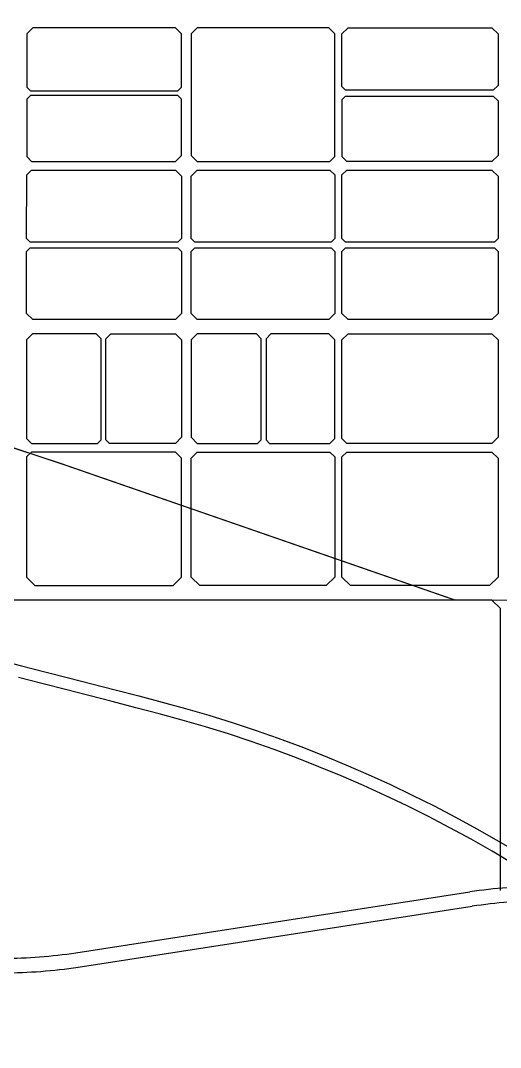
# Model space of a CAD drawing. Header units: millimetres. Extents: x 19715 to 35549, y 3563 to 14826.
# Drawn here: x 22419 to 24402, y 5469 to 9712 of the extents above; entities that cross this region are included whole.
import ezdxf

# ---------------------------------------------------------------- set-up
doc = ezdxf.new("R2010")
doc.units = ezdxf.units.MM
doc.linetypes.add('BORDER', pattern=[44.45, 12.7, -6.35, 12.7, -6.35, 0, -6.35])
doc.layers.add('0000边界', color=5, linetype='Continuous', lineweight=0)
doc.layers.add('RD-红线', color=7, linetype='Continuous')

msp = doc.modelspace()

# ---------------------------------------------------------------- linework, layer by layer
at = {"layer": '0000边界', "linetype": 'BORDER', "ltscale": 5, "const_width": 5}
msp.add_lwpolyline([(21587.2, 9725.7), (21620.2, 9694.3), (21734.5, 9643.1), (21734.5, 8162.9), (22590, 7880.1), (24215.7, 7317.2), (24497.4, 7317.2), (24689.8, 7317.2), (24759.8, 7135.6), (25150.6, 7001.5), (26117.3, 6956.9), (26275.3, 6169.5), (26470.3, 5471.5), (27485.8, 5490.6)], dxfattribs=at)
at = {"layer": 'RD-红线'}
for p, q in [((23747.4, 9657.2), (23772.4, 9682.2)), ((23747.4, 9439.2), (23747.4, 9657.2)), ((23762.4, 9424.2), (23747.4, 9439.2)), ((23762.4, 9400.2), (23747.4, 9385.2)), ((23747.4, 9385.2), (23747.4, 9150.2)), ((23747.4, 9150.2), (23767.4, 9130.2)), ((23747.4, 9074.2), (23767.4, 9094.2)), ((23747.4, 8811.7), (23747.4, 9074.2)), ((23762.4, 8796.7), (23747.4, 8811.7)), ((23747.4, 8757.7), (23762.4, 8772.7)), ((23747.4, 8502.2), (23747.4, 8757.7)), ((23772.4, 8477.2), (23747.4, 8502.2)), ((23747.4, 8392.2), (23772.4, 8417.2)), ((23747.4, 7985.2), (23747.4, 8392.2)), ((23767.4, 7965.2), (23747.4, 7985.2)), ((22443.6, 7909.2), (22443.4, 7412.2)), ((22463.6, 7929.2), (22443.6, 7909.2)), ((23059.4, 7929.2), (22463.6, 7929.2)), ((23084.4, 7904.2), (23059.4, 7929.2)), ((23084.4, 7412.2), (23084.4, 7904.2)), ((23124.4, 7904.2), (23149.4, 7929.2)), ((23124.4, 7412.2), (23124.4, 7904.2)), ((23149.4, 7929.2), (23697.4, 7929.2)), ((23697.4, 7929.2), (23717.4, 7909.2)), ((23717.4, 7909.2), (23717.4, 7412.2)), ((23747.4, 7909.2), (23767.4, 7929.2)), ((23747.4, 7412.2), (23747.4, 7909.2)), ((23767.4, 7929.2), (24367.4, 7929.2)), ((24367.4, 7929.2), (24392.4, 7904.2)), ((24392.4, 7904.2), (24392.4, 7412.2)), ((22443.4, 7412.2), (22478.4, 7377.2)), ((23084.4, 7412.2), (23049.4, 7377.2)), ((23159.4, 7377.2), (23124.4, 7412.2)), ((23682.4, 7377.2), (23717.4, 7412.2)), ((23782.4, 7377.2), (23747.4, 7412.2)), ((24392.4, 7412.2), (24357.4, 7377.2)), ((22478.4, 7377.2), (23049.4, 7377.2)), ((23682.4, 7377.2), (23159.4, 7377.2)), ((24357.4, 7377.2), (23782.4, 7377.2))]:
    msp.add_line(p, q, dxfattribs=at)
at = {"layer": 'RD-红线', "flags": 128}
for points in [[(23069.4, 9422.2), (23084.4, 9437.2), (23084.4, 9657.2), (23059.4, 9682.2), (22469.4, 9682.2), (22444.4, 9657.2), (22444.3, 9437.2), (22459.3, 9422.2)], [(23124.4, 9155.2), (23149.4, 9130.2), (23697.4, 9130.2), (23717.4, 9150.2), (23717.4, 9657.2), (23692.4, 9682.2), (23149.4, 9682.2), (23124.4, 9657.2)], [(22459.3, 9402.2), (22444.3, 9387.2), (22444.2, 9150.2), (22464.2, 9130.2), (23059.4, 9130.2), (23084.4, 9155.2), (23084.4, 9387.2), (23069.4, 9402.2)], [(23069.4, 8796.7), (22459, 8796.7), (22444, 8811.7), (22444.2, 9074.2), (22464.2, 9094.2), (23059.4, 9094.2), (23084.4, 9069.2), (23084.4, 8811.7)], [(23702.4, 8796.7), (23139.4, 8796.7), (23124.4, 8811.7), (23124.4, 9069.2), (23149.4, 9094.2), (23697.4, 9094.2), (23717.4, 9074.2), (23717.4, 8811.7)], [(22443.9, 8502.2), (22444, 8757.7), (22459, 8772.7), (23069.4, 8772.7), (23084.4, 8757.7), (23084.4, 8502.2), (23059.4, 8477.2), (22468.9, 8477.2)], [(23124.4, 8502.2), (23124.4, 8757.7), (23139.4, 8772.7), (23702.4, 8772.7), (23717.4, 8757.7), (23717.4, 8502.2), (23692.4, 8477.2), (23149.4, 8477.2)], [(22731.4, 8417.2), (22468.8, 8417.2), (22443.8, 8392.2), (22443.6, 7985.2), (22463.6, 7965.2), (22736.4, 7965.2), (22751.4, 7980.2), (22751.4, 8397.2)], [(23059.4, 8417.2), (23084.4, 8392.2), (23084.4, 7990.2), (23059.4, 7965.2), (22786.4, 7965.2), (22771.4, 7980.2), (22771.4, 8397.2), (22791.4, 8417.2)], [(23393.4, 8417.2), (23149.4, 8417.2), (23124.4, 8392.2), (23124.4, 7990.2), (23149.4, 7965.2), (23398.4, 7965.2), (23413.4, 7980.2), (23413.4, 8397.2)], [(23692.4, 8417.2), (23453.4, 8417.2), (23433.4, 8397.2), (23433.4, 7980.2), (23448.4, 7965.2), (23697.4, 7965.2), (23717.4, 7985.2), (23717.4, 8392.2)]]:
    msp.add_lwpolyline(points, close=True, dxfattribs=at)
for points in [[(23772.4, 9682.2), (24367.4, 9682.2), (24392.4, 9657.2), (24392.4, 9444.2), (24372.4, 9424.2), (23762.4, 9424.2)], [(23762.4, 9400.2), (24372.4, 9400.2), (24392.4, 9380.2), (24392.4, 9155.2), (24367.4, 9130.2), (23767.4, 9130.2)], [(23767.4, 9094.2), (24367.4, 9094.2), (24392.4, 9069.2), (24392.4, 8811.7), (24377.4, 8796.7), (23762.4, 8796.7)], [(23762.4, 8772.7), (24377.4, 8772.7), (24392.4, 8757.7), (24392.4, 8502.2), (24367.4, 8477.2), (23772.4, 8477.2)], [(23772.4, 8417.2), (24367.4, 8417.2), (24392.4, 8392.2), (24392.4, 7990.2), (24367.4, 7965.2), (23767.4, 7965.2)], [(22656.4, 5801.2), (24285.6, 6052.2)]]:
    msp.add_lwpolyline(points, dxfattribs=at)
at = {"layer": 'RD-红线'}
for points in [[(24402.4, 6244.9), (24402.4, 7282.2), (24367.4, 7317.2), (22178.4, 7317.2, -0.097122), (21751.6, 7400.8, -0.097122)], [(22519.7, 7021.3, 0.000002), (22519.7, 7021.3)], [(22616.6, 6996.3, 0.000003), (22616.6, 6996.3)], [(22700.9, 6923, 0.000005), (22700.9, 6923)], [(22810.3, 6946.4, 0.000003), (22810.3, 6946.4)], [(22907.1, 6921.5, 0.000204), (22907.1, 6921.5)]]:
    msp.add_lwpolyline(points, format="xyb", dxfattribs=at)
for points in [[(22326.1, 7071.2), (22422.9, 7046.2)], [(22422.9, 7046.2), (22519.7, 7021.3)], [(22519.7, 7021.3), (22616.6, 6996.3)], [(22507.3, 6972.9), (22410.4, 6997.8)], [(22604.1, 6947.9), (22507.3, 6972.9)], [(22616.6, 6996.3), (22713.4, 6971.4)], [(22713.4, 6971.4), (22810.3, 6946.4)], [(22700.9, 6923), (22604.1, 6947.9)], [(22797.8, 6898), (22700.9, 6923)], [(22810.3, 6946.4), (22907.1, 6921.5)], [(22907.1, 6921.5), (23004.1, 6896.4)], [(22894.6, 6873), (22797.8, 6898)], [(23004.1, 6896.4), (23100.9, 6869.9)], [(22991.2, 6848.1), (22894.6, 6873)], [(23087.3, 6821.8), (22991.2, 6848.1)], [(23100.9, 6869.9), (23197.3, 6841.8)], [(23197.3, 6841.8), (23293.2, 6811.9)], [(23182.9, 6793.9), (23087.3, 6821.8)], [(23277.9, 6764.3), (23182.9, 6793.9)], [(23293.2, 6811.9), (23388.7, 6780.2)], [(23372.5, 6732.8), (23277.9, 6764.3)], [(23388.7, 6780.2), (23483.4, 6746.9)], [(23483.4, 6746.9), (23577.5, 6712)], [(23466.4, 6699.8), (23372.5, 6732.8)], [(23577.5, 6712), (23671, 6675.3)], [(23559.7, 6665.2), (23466.4, 6699.8)], [(23652.3, 6628.9), (23559.7, 6665.2)], [(23671, 6675.3), (23763.9, 6636.9)], [(23744.4, 6590.9), (23652.3, 6628.9)], [(23763.9, 6636.9), (23856, 6597)], [(23835.7, 6551.3), (23744.4, 6590.9)], [(23856, 6597), (23947.4, 6555.3)], [(23926.3, 6510), (23835.7, 6551.3)], [(23947.4, 6555.3), (24038.1, 6512.1)], [(24016.1, 6467.2), (23926.3, 6510)], [(24038.1, 6512.1), (24127.9, 6467.2)], [(24105.2, 6422.7), (24016.1, 6467.2)], [(24127.9, 6467.2), (24217, 6420.8)], [(24193.5, 6376.7), (24105.2, 6422.7)], [(24217, 6420.8), (24305.2, 6372.7)], [(24280.9, 6329), (24193.5, 6376.7)], [(24305.2, 6372.7), (24462.4, 6283.4)], [(24367.5, 6279.8), (24280.9, 6329)], [(24462.4, 6223.6), (24367.5, 6279.8)], [(24402.4, 6116.9), (24402.4, 6244.9)]]:
    msp.add_lwpolyline(points, dxfattribs=at)
at = {"layer": 'RD-红线', "flags": 128}
for points in [[(21411.4, 5917.1), (21608.3, 5826.4), (21649.6, 5819.6), (21770.8, 5816.4), (21887.9, 5837.5), (22347.3, 5837.5, 0.038241), (22647.3, 5860.5), (24276.5, 6111.5)], [(24585.6, 6135.2, 0.038241), (24276.5, 6111.5)], [(24585.6, 6075.2, 0.038241), (24285.6, 6052.2)], [(22347.3, 5777.5, 0.038241), (22656.4, 5801.2, 0.038241)]]:
    msp.add_lwpolyline(points, format="xyb", dxfattribs=at)

doc.saveas('drawing.dxf')
